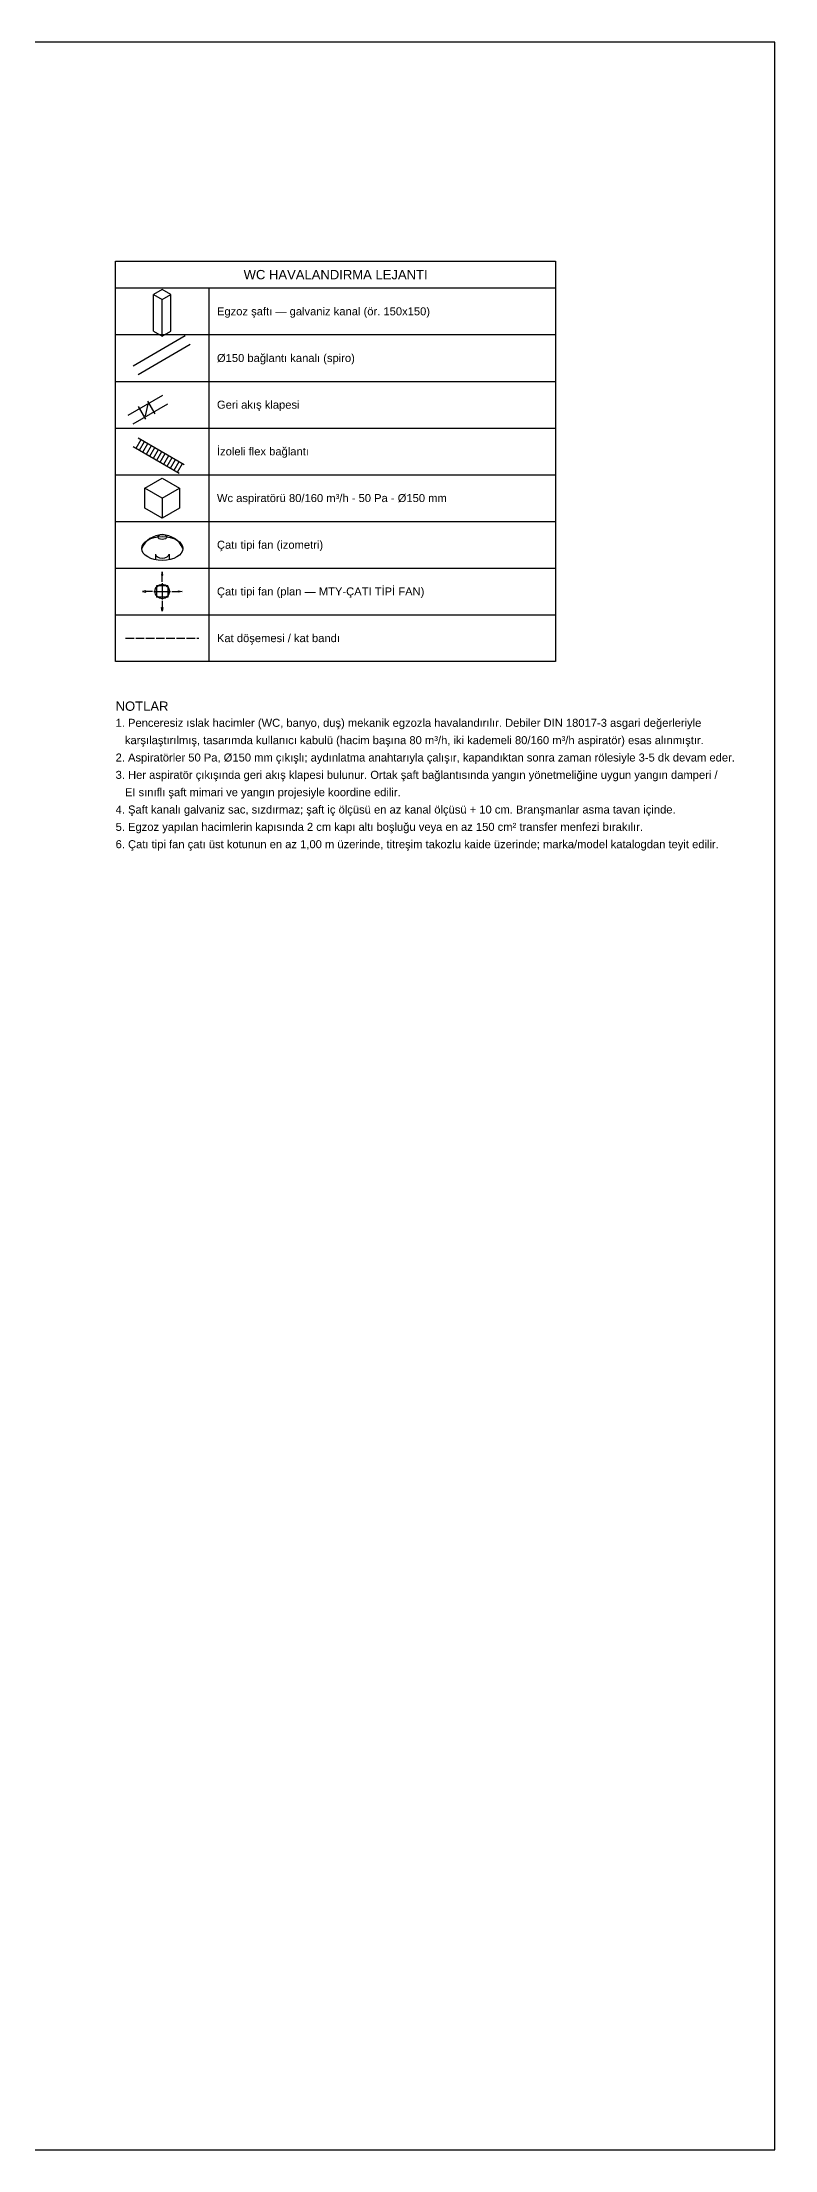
# Model space of a CAD drawing. Header units: centimetres. Extents: x -60 to 3229, y -1652 to 1509.
# Drawn here: x 2130 to 3229, y -1652 to 1509 of the extents above; entities that cross this region are included whole.
import ezdxf
from ezdxf.enums import TextEntityAlignment as Align

# ---------------------------------------------------------------- set-up
doc = ezdxf.new("R2010")
doc.units = ezdxf.units.CM
doc.header["$LTSCALE"] = 10
for name, pattern in [('CENTER', [5.08, 3.175, -0.635, 0.635, -0.635]), ('DASHED', [1.524, 1.27, -0.254]), ('HIDDEN2', [0.1875, 0.125, -0.0625])]:
    doc.linetypes.add(name, pattern=pattern)
for name, color, linetype in [('ROTAS-HESAP', 7, 'CONTINUOUS'), ('ROTAS-HESAP-YAZI', 7, 'CONTINUOUS'), ('ROTAS-PAFTA', 8, 'CONTINUOUS'), ('ROTAS-PAFTA-YAZI', 7, 'CONTINUOUS'), ('ROTAS-WC-HAV-CIHAZ', 4, 'CONTINUOUS'), ('ROTAS-WC-HAV-FLEX', 5, 'CONTINUOUS'), ('ROTAS-WC-HAV-KANAL', 5, 'CONTINUOUS'), ('ROTAS-WC-HAV-KAT', 8, 'DASHED')]:
    doc.layers.add(name, color=color, linetype=linetype)
doc.styles.add('ROTAS', font='arial.ttf')

# ---------------------------------------------------------------- blocks, each defined once
blk = doc.blocks.new('MTY-ÇATI TİPİ FAN')
at = {"color": 5, "ltscale": 50}
for p, q in [((-32, 1.7), (-42.6, -0.2)), ((-32, -2.1), (-32, 1.7)), ((-12, 0), (-32, 0)), ((16.7, 59), (14.8, 48.4)), ((14.8, 48.4), (18.6, 48.4)), ((18.6, 48.4), (16.7, 59)), ((16.9, 28.4), (16.9, 48.4)), ((45.8, 0), (65.8, 0)), ((65.8, 1.7), (76.4, -0.2)), ((65.8, -2.1), (65.8, 1.7)), ((-42.6, -0.2), (-32, -2.1)), ((16.7, -59), (14.8, -48.4)), ((14.8, -48.4), (18.6, -48.4)), ((18.6, -48.4), (16.7, -59)), ((16.9, -28.4), (16.9, -48.4)), ((76.4, -0.2), (65.8, -2.1))]:
    blk.add_line(p, q, dxfattribs=at)
at = {"color": 1, "linetype": 'Center', "ltscale": 10}
for p, q in [((-8.1, 0), (41.9, 0)), ((16.9, 24.4), (16.9, -24.4))]:
    blk.add_line(p, q, dxfattribs=at)
at = {"color": 2, "linetype": 'HIDDEN2', "ltscale": 50}
for p, q in [((33.8, 16.9), (0, 16.9)), ((0, 16.9), (0, -16.9)), ((33.8, 16.9), (33.8, -16.9)), ((33.8, -16.9), (0, -16.9))]:
    blk.add_line(p, q, dxfattribs=at)
at = {"color": 5, "ltscale": 50}
blk.add_circle((16.9, 0), 21.9, dxfattribs=at)
at = {"color": 1, "ltscale": 50}
for centre in [(2.4, 14.5), (31.4, 14.5), (2.4, -14.5), (31.4, -14.5)]:
    blk.add_circle(centre, 0.679, dxfattribs=at)

msp = doc.modelspace()

# ---------------------------------------------------------------- linework, layer by layer
at = {"layer": 'ROTAS-HESAP'}
for p, q in [((2240, 1140), (2900, 1140)), ((2380, 1140), (2380, 580)), ((2240, 1070), (2900, 1070)), ((2240, 1000), (2900, 1000)), ((2240, 930), (2900, 930)), ((2240, 860), (2900, 860)), ((2240, 790), (2900, 790)), ((2240, 720), (2900, 720)), ((2240, 650), (2900, 650))]:
    msp.add_line(p, q, dxfattribs=at)
msp.add_lwpolyline([(2240, 1180), (2900, 1180), (2900, 580), (2240, 580)], close=True, dxfattribs=at)
at = {"layer": 'ROTAS-PAFTA'}
msp.add_lwpolyline([(-60, -1651.6), (3228.8, -1651.6), (3228.8, 1508.6), (-60, 1508.6)], close=True, dxfattribs=at)
at = {"layer": 'ROTAS-WC-HAV-CIHAZ'}
for p, q in [((2310, 825), (2284, 840)), ((2310, 825), (2336, 840)), ((2310, 825), (2310, 795)), ((2299.7, 741), (2299.7, 732.6)), ((2320.3, 741), (2320.3, 732.6))]:
    msp.add_line(p, q, dxfattribs=at)
msp.add_lwpolyline([(2310, 795), (2284, 810), (2284, 840), (2310, 855), (2336, 840), (2336, 810)], close=True, dxfattribs=at)
msp.add_arc((2310, 736.3), 33.5, 23.0727, 156.9273, dxfattribs=at)
for centre, major_axis in [((2310, 749.4), (30.9, 0)), ((2310, 766.8), (6.61, 0))]:
    msp.add_ellipse(centre, major_axis=major_axis, ratio=0.57735, dxfattribs=at)
msp.add_ellipse((2310, 741), major_axis=(10.3, 0), ratio=0.57735, start_param=3.141593, end_param=6.283185, dxfattribs=at)
at = {"layer": 'ROTAS-WC-HAV-FLEX'}
for p, q in [((2266.2, 902.5), (2335.5, 862.5)), ((2270.6, 900), (2278.1, 913)), ((2273.8, 915.5), (2343, 875.5)), ((2275.8, 897), (2283.3, 910)), ((2281, 894), (2288.5, 907)), ((2286.2, 891), (2293.7, 904)), ((2291.4, 888), (2298.9, 901)), ((2296.6, 885), (2304.1, 898)), ((2301.8, 882), (2309.3, 895)), ((2307, 879), (2314.5, 892)), ((2312.1, 876), (2319.6, 889)), ((2317.3, 873), (2324.8, 886)), ((2322.5, 870), (2330, 883)), ((2327.7, 867), (2335.2, 880)), ((2332.9, 864), (2340.4, 877))]:
    msp.add_line(p, q, dxfattribs=at)
at = {"layer": 'ROTAS-WC-HAV-KANAL'}
for p, q in [((2297, 1075), (2297, 1130)), ((2310, 1067.5), (2310, 1122.5)), ((2323, 1075), (2323, 1130)), ((2258.9, 949.5), (2310.9, 979.5)), ((2266.4, 936.5), (2318.4, 966.5)), ((2285.5, 943.5), (2274.5, 962.5)), ((2285, 948.4), (2288.9, 965.6)), ((2299.4, 951.5), (2288.4, 970.5))]:
    msp.add_line(p, q, dxfattribs=at)
msp.add_lwpolyline([(2310, 1122.5), (2323, 1130), (2310, 1137.5), (2297, 1130)], close=True, dxfattribs=at)
for points in [[(2297, 1075), (2310, 1067.5), (2323, 1075)], [(2266.2, 1023.5), (2344.2, 1068.5)], [(2273.8, 1010.5), (2351.7, 1055.5)]]:
    msp.add_lwpolyline(points, dxfattribs=at)
at = {"layer": 'ROTAS-WC-HAV-KAT'}
msp.add_line((2255, 615), (2365, 615), dxfattribs=at)

# ---------------------------------------------------------------- block references
at = {"layer": 'ROTAS-WC-HAV-CIHAZ', "xscale": 0.5, "yscale": 0.5}
msp.add_blockref('MTY-ÇATI TİPİ FAN', (2301.5, 685), dxfattribs=at)

# ---------------------------------------------------------------- texts
at = {"layer": 'ROTAS-HESAP-YAZI', "style": 'ROTAS'}
msp.add_text('WC HAVALANDIRMA LEJANTI', height=14, dxfattribs=at).set_placement((2570, 1160), align=Align.MIDDLE_CENTER)
for s, p in [('Egzoz şaftı — galvaniz kanal (ör. 150x150)', (2392, 1105)), ('Ø150 bağlantı kanalı (spiro)', (2392, 1035)), ('Geri akış klapesi', (2392, 965)), ('İzoleli flex bağlantı', (2392, 895)), ('Wc aspiratörü 80/160 m³/h - 50 Pa - Ø150 mm', (2392, 825)), ('Çatı tipi fan (izometri)', (2392, 755)), ('Çatı tipi fan (plan — MTY-ÇATI TİPİ FAN)', (2392, 685)), ('Kat döşemesi / kat bandı', (2392, 615))]:
    msp.add_text(s, height=12, dxfattribs=at).set_placement(p, align=Align.MIDDLE_LEFT)
at = {"layer": 'ROTAS-PAFTA-YAZI', "style": 'ROTAS'}
for s, height, p in [('NOTLAR', 14, (2240, 520)), ('1. Penceresiz ıslak hacimler (WC, banyo, duş) mekanik egzozla havalandırılır. Debiler DIN 18017-3 asgari değerleriyle', 12, (2240, 494)), ('2. Aspiratörler 50 Pa, Ø150 mm çıkışlı; aydınlatma anahtarıyla çalışır, kapandıktan sonra zaman rölesiyle 3-5 dk devam eder.', 12, (2240, 442)), ('   karşılaştırılmış, tasarımda kullanıcı kabulü (hacim başına 80 m³/h, iki kademeli 80/160 m³/h aspiratör) esas alınmıştır.', 12, (2240, 468)), ('3. Her aspiratör çıkışında geri akış klapesi bulunur. Ortak şaft bağlantısında yangın yönetmeliğine uygun yangın damperi /', 12, (2240, 416)), ('   EI sınıflı şaft mimari ve yangın projesiyle koordine edilir.', 12, (2240, 390)), ('4. Şaft kanalı galvaniz sac, sızdırmaz; şaft iç ölçüsü en az kanal ölçüsü + 10 cm. Branşmanlar asma tavan içinde.', 12, (2240, 364)), ('5. Egzoz yapılan hacimlerin kapısında 2 cm kapı altı boşluğu veya en az 150 cm² transfer menfezi bırakılır.', 12, (2240, 338)), ('6. Çatı tipi fan çatı üst kotunun en az 1,00 m üzerinde, titreşim takozlu kaide üzerinde; marka/model katalogdan teyit edilir.', 12, (2240, 312))]:
    msp.add_text(s, height=height, dxfattribs=at).set_placement(p, align=Align.TOP_LEFT)

doc.saveas('drawing.dxf')
